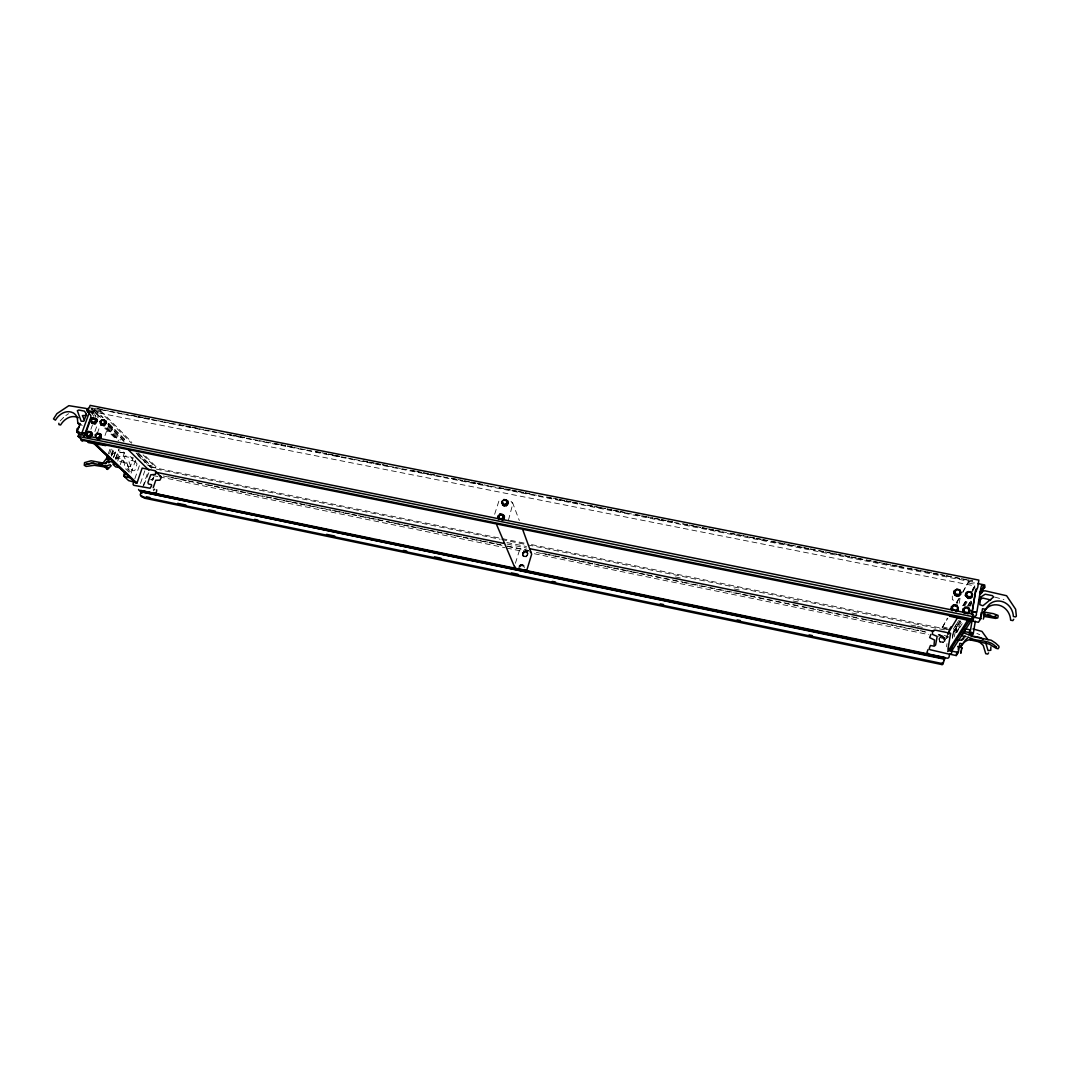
<?xml version="1.0" encoding="UTF-8"?>
<svg xmlns="http://www.w3.org/2000/svg" width="1070" height="1070" viewBox="0 0 1070 1070"><rect width="100%" height="100%" fill="white"/><g stroke="black" fill="none" stroke-linecap="round" stroke-linejoin="round"><path stroke-width="0.75" stroke-dasharray="5 3.75" d="M956.914 632.116L956.687 629.815L953.49 629.173L958.68 620.747M961.221 622.272L955.978 630.671L956.205 632.357M947.98 637.265L947.993 636.329L938.163 634.309M946.789 637.359L946.776 638.308L938.604 636.623M970.771 606.195L971.814 599.936M952.42 637.185L953.223 632.517L960.124 621.376M952.407 638.509L953.477 632.223L956.179 628.678L956.219 626.512L958.305 626.94L958.68 629.361L956.633 632.611M959.977 620.439L953.223 632.517M954.146 631.942L954.199 629.789L956.272 630.203L956.085 632.504L961.448 623.997M960.057 598.357L958.64 606.275M954.159 636.877L956.179 628.678M962.625 592.833L968.591 581.812L974.529 582.976M945.278 639.325L944.89 641.264L941.52 642.682L939.754 641.732L939.166 638.188L939.821 641.625L943.553 642.388M947.726 632.611L947.11 636.543L938.925 634.871M946.482 646.788L947.03 643.618M956.633 606.382L957.409 601.781L952.353 599.668L952.287 595.803M949.438 629.481L942.068 627.983L947.191 618.46M524.313 567.849L523.805 565.268M527.523 555.504L527.911 553.685L526.132 556.667L522.735 555.852M518.616 567.448L520.461 564.586L522.32 564.532M522.508 552.575L522.789 555.985M515.392 563.302L519.498 550.247L530.131 551.772M508.451 520.127L512.771 503.903L511.072 501.268M494.648 514.255L499.342 499.663M137.027 453.667L149.853 466.507L155.779 467.71L156.086 466.787L144.557 455.111M153.919 476.899L152.154 479.721M97.276 433.537L99.657 426.729M140.464 483.413L144.798 470.853M142.791 486.997L148.008 471.87M143.835 485.392L148.81 472.672M151.458 468.112L151.779 467.189L500.399 538.263M134.86 478.731L139.969 464.032M131.088 473.167L135.73 459.846M113.794 456.903L116.362 449.587M120.241 464.661L124.347 452.998L122.408 451.112M111.842 455.419L114.049 449.132M115.801 458.455L118.904 449.641M116.871 459.485L119.96 450.684M117.74 461.023L120.816 452.289L124.347 452.998M108.257 453.947L110.357 448.036M109.608 453.854L111.695 447.982M111.106 454.683L113.193 448.798M111.32 456.154L113.928 448.771M104.994 435.53L106.398 431.584L110.865 431.504L112.457 429.311L112.256 427.599L108.123 423.452M94.909 431.544L97.022 425.673M92.287 414.946L93.892 410.505L100.353 411.776L131.53 443.234M93.384 416.324L93.919 414.866L95.698 415.213L95.257 416.444M90.91 429.284L92.488 424.897M100.353 411.776L100.714 410.76L90.896 408.793L100.607 418.209M113.474 457.692L116.269 449.935M115.373 459.271L119.064 448.999M92.127 408.044L974.302 582.388M956.246 602.958L959.536 597.314M962.826 591.683L968.591 581.812M942.068 627.983L947.833 618.139M956.874 602.678L959.335 598.451M939.059 639.753L939.406 639.164L940.008 642.147L942.643 642.682L944.676 640.234L943.727 637.84L941.092 637.305L939.059 639.753L940.008 642.147M941.092 637.305L940.744 637.907L943.365 638.442L944.315 640.836L944.676 640.234M962.839 605.66L966.237 600.029M972.175 590.185L975.572 584.554M942.643 642.682L942.991 642.094L940.356 641.545M962.933 605.821L966.37 600.216M972.269 590.359L975.666 584.822M963.883 605.647L967.28 600.043M972.376 591.63L976.616 584.608M964.498 606.275L967.962 600.564M946.776 638.308L947.993 636.329M953.41 628.999L958.6 620.573M967.226 606.529L970.691 600.912M968.189 605.299L970.771 601.086M968.631 606.436L972.095 600.832M969.634 606.048L971.359 603.266M953.731 632.316L960.646 621.162M959.536 627.929L963.053 622.352M60.187 420.885L64.468 416.524M522.708 553.591L524.394 551.866L526.748 552.347L527.015 553.043L524.661 552.561L522.976 554.287L522.708 553.591L523.631 556.494L525.985 556.975L527.67 555.25L526.748 552.347M523.631 556.494L523.364 555.811L525.718 556.293L527.416 554.568L527.67 555.25M519.258 566.779L520.956 565.04L523.31 565.522L524.246 568.424M519.538 567.448L521.224 565.709L523.578 566.19M153.385 490.903L155.07 489.271M153.492 477.755L151.806 479.373L152.555 480.122L154.24 478.504M939.166 638.188L940.637 636.837M522.561 552.695L525.704 551.224L527.296 552.227M519.124 565.869L520.515 564.706M147.085 464.915L156.086 466.787M152.007 479.574L153.371 478.491M153.17 489.926L154.548 488.829M111.347 454.549L116.349 451.674L126.354 453.145M115.747 458.762L120.709 455.9L133.616 457.973M65.845 415.561L68.587 413.662M523.952 551.545L525.758 551.358M524.273 556.721L526.079 556.547M940.57 636.944L942.603 636.65M115.279 457.264L120.482 458.455A10.66 9.229 -38.7 0 1 124.521 464.674L124.856 468.138L129.189 472.271L131.369 472.713L127.062 468.593M119.666 461.451L124.829 462.641A10.58 9.175 -38.8 0 1 128.841 468.82L129.189 472.271M97.223 408.499L102.145 409.476M131.663 415.28L136.585 416.257M138.217 416.578L143.139 417.541M144.784 417.862L149.693 418.838M179.212 424.643L184.134 425.619M185.779 425.94L190.687 426.903M192.333 427.224L197.254 428.201M226.773 434.005L231.682 434.968M233.327 435.303L238.249 436.266M239.881 436.587L244.803 437.563M274.321 443.368L279.243 444.331M280.875 444.652L285.797 445.628M287.442 445.949L292.351 446.912M315.316 451.433L320.238 452.409M321.869 452.73L326.791 453.693M328.436 454.014L333.345 454.991M334.99 455.312L339.912 456.275M362.864 460.795L367.786 461.772M369.431 462.093L374.339 463.056M375.985 463.377L380.907 464.353M382.538 464.674L387.46 465.637M410.425 470.158L415.334 471.121M416.979 471.455L421.901 472.418M423.533 472.739L428.455 473.716M430.1 474.037L435.022 475M451.42 478.223L456.328 479.199M457.973 479.52L462.895 480.483M464.527 480.805L469.449 481.781M471.094 482.102L476.016 483.065M477.648 483.399L482.57 484.362M498.968 487.586L503.89 488.562M505.521 488.883L510.443 489.846M512.089 490.167L516.997 491.143M518.642 491.464L523.564 492.427M525.196 492.748L530.118 493.725M546.516 496.948L551.438 497.924M553.083 498.245L557.992 499.208M559.637 499.529L564.559 500.506M566.19 500.827L571.112 501.79M572.758 502.111L577.68 503.087M587.51 505.027L592.432 505.99M594.077 506.311L598.986 507.274M600.631 507.608L605.553 508.571M607.185 508.892L612.107 509.868M613.752 510.189L618.674 511.152M620.306 511.473L625.228 512.45M635.072 514.376L639.98 515.352M641.625 515.673L646.547 516.636M648.179 516.957L653.101 517.933M654.746 518.255L659.668 519.217M661.3 519.552L666.222 520.515M667.867 520.836L672.776 521.799M682.62 523.738L687.542 524.715M689.174 525.036L694.096 525.999M695.741 526.32L700.663 527.296M702.294 527.617L707.216 528.58M708.848 528.901L713.77 529.877M715.415 530.198L720.337 531.161M730.168 533.101L735.09 534.077M736.735 534.398L741.644 535.361M743.289 535.682L748.211 536.659M749.843 536.98L754.765 537.942M756.41 538.263L761.332 539.24M762.964 539.561L769.531 540.845M771.162 541.179L776.084 542.142M777.729 542.463L782.638 543.426M784.283 543.761L789.205 544.724M790.837 545.045L795.759 546.021M797.404 546.342L802.326 547.305M803.958 547.626L808.88 548.602M810.525 548.923L817.079 550.207M818.724 550.528L823.632 551.505M825.278 551.826L830.2 552.789M831.831 553.11L836.753 554.086M838.399 554.407L843.32 555.37M844.952 555.704L849.874 556.667M851.519 556.988L856.428 557.965M858.073 558.286L864.627 559.57M866.272 559.891L871.194 560.867M872.826 561.188L877.748 562.151M879.393 562.472L884.315 563.449M885.947 563.77L890.869 564.733M892.514 565.054L897.422 566.03M899.067 566.351L912.188 568.932M913.82 569.253L918.742 570.23M920.387 570.551L925.296 571.514M926.941 571.835L931.863 572.811M933.495 573.132L938.417 574.095M940.062 574.416L944.984 575.392M946.616 575.713L959.736 578.295M961.382 578.616L966.29 579.579M967.935 579.913L972.857 580.876M97.21 408.727L102.118 409.69M103.763 410.011L108.685 410.987M110.317 411.308L115.239 412.271M116.871 412.592L121.793 413.568M123.424 413.889L136.545 416.471M138.177 416.792L143.099 417.755M144.731 418.089L149.653 419.052M151.298 419.373L156.207 420.336M157.852 420.67L162.76 421.633M164.405 421.954L169.327 422.917M170.959 423.252L184.08 425.833M185.712 426.154L190.634 427.117M192.266 427.438L197.188 428.415M198.819 428.736L203.741 429.699M205.386 430.02L210.295 430.996M211.94 431.317L216.849 432.28M218.494 432.601L231.601 435.182M233.247 435.503L238.155 436.48M239.8 436.801L244.722 437.764M246.354 438.085L251.276 439.061M252.908 439.382L257.83 440.345M259.462 440.666L264.384 441.642M266.029 441.963L279.136 444.545M280.781 444.866L285.69 445.842M287.335 446.163L292.244 447.126M293.889 447.447L298.811 448.424M300.443 448.745L305.365 449.708M306.996 450.029L326.671 453.907M328.303 454.228L333.225 455.191M334.856 455.512L339.778 456.489M341.424 456.81L346.332 457.773M347.977 458.094L352.886 459.07M354.531 459.391L374.206 463.256M375.837 463.577L380.76 464.554M382.391 464.875L387.313 465.838M388.945 466.172L393.867 467.135M395.512 467.456L400.421 468.419M402.066 468.754L415.173 471.335M416.818 471.656L421.727 472.619M423.372 472.94L428.281 473.916M429.926 474.237L434.848 475.2M436.48 475.521L441.402 476.498M443.034 476.819L462.708 480.684M464.34 481.005L469.262 481.981M470.907 482.303L475.816 483.265M477.461 483.586L482.369 484.563M484.014 484.884L488.936 485.847M490.568 486.168L510.243 490.047M511.875 490.368L516.797 491.331M518.428 491.665L523.35 492.628M524.982 492.949L529.904 493.912M531.549 494.246L536.458 495.209M538.103 495.53L557.764 499.409M559.409 499.73L564.318 500.693M565.963 501.014L570.885 501.99M572.517 502.311L577.439 503.274M579.071 503.595L605.299 508.758M606.944 509.079L611.853 510.056M613.498 510.377L618.406 511.34M620.052 511.661L624.974 512.637M626.605 512.958L652.834 518.121M654.465 518.442L659.387 519.405M661.033 519.739L665.941 520.702M667.586 521.023L672.495 521.999M674.14 522.32L700.368 527.483M702 527.804L706.922 528.767M708.554 529.088L713.476 530.065M715.108 530.386L720.03 531.349M721.675 531.67L747.89 536.832M749.535 537.153L754.444 538.13M756.089 538.451L761.011 539.414M762.643 539.748L795.425 546.195M797.07 546.516L801.978 547.492M803.624 547.813L808.532 548.776M810.177 549.097L842.959 555.557M844.591 555.878L849.513 556.841M851.158 557.162L856.067 558.139M857.712 558.46L890.494 564.906M892.126 565.241L897.048 566.204M898.68 566.525L931.462 572.985M933.107 573.306L944.569 575.566M946.214 575.887L972.443 581.05M968.39 582.989L975.251 584.34M90.977 411.402L975.011 585.972M994.752 597.1L1003.941 599.588M108.137 426.301L112.256 427.599M942.255 626.913L948.903 628.264M953.918 630.243L955.978 630.671M502.031 538.598L524.942 543.266M531.496 544.603L947.217 629.361M156.367 469.115L500.131 539.24M501.776 539.574L526.333 544.59M527.965 544.924L945.399 630.083M506.872 542.517L526.507 546.529M675.371 576.944L680.279 577.934M734.261 588.968L739.169 589.971M793.151 601.006L798.059 601.995M852.041 613.03L856.95 614.033M910.931 625.067L915.84 626.057M917.471 626.391L922.38 627.394M127.932 466.279L130.42 466.359L132.774 459.712L130.914 456.877L124.909 455.9L124.173 457.505L126.073 460.127L127.932 466.279L132.239 470.425L134.004 470.787L135.141 469.877L137.04 463.898L131.637 457.452M507.019 544.055L526.641 548.067M168.458 476.698L173.38 477.702M175.012 478.036L179.934 479.039M181.566 479.387L186.474 480.39M188.119 480.724L206.135 484.416M207.767 484.75L212.676 485.753M214.321 486.088L219.23 487.091M220.875 487.425L225.783 488.428M227.415 488.776L232.337 489.779M233.969 490.113L238.877 491.117M240.523 491.451L245.431 492.454M247.076 492.788L251.985 493.805M253.617 494.139L265.092 496.48M266.724 496.814L271.633 497.831M273.278 498.165L278.187 499.168M279.832 499.503L284.74 500.506M286.372 500.84L291.294 501.843M292.926 502.178L297.834 503.194M299.48 503.529L304.388 504.532M306.033 504.866L310.942 505.869M312.574 506.204L330.59 509.895M332.235 510.229L337.144 511.233M338.775 511.567L343.697 512.583M345.329 512.918L350.251 513.921M351.883 514.255L356.791 515.259M358.437 515.593L363.345 516.609M364.99 516.944L369.899 517.947M371.531 518.281L376.453 519.284M378.084 519.619L389.547 521.973M391.192 522.307L396.101 523.31M397.732 523.645L402.654 524.648M404.286 524.982L409.195 525.999M410.84 526.333L415.748 527.336M417.394 527.67L422.302 528.674M423.934 529.008L428.856 530.024M430.488 530.359L435.41 531.362M437.041 531.696L441.95 532.699M443.595 533.034L448.504 534.037M450.149 534.371L455.058 535.388M456.689 535.722L461.611 536.725M463.243 537.06L468.152 538.063M469.797 538.397L474.705 539.414M476.351 539.748L481.259 540.751M482.891 541.086L487.813 542.089M489.445 542.423L494.353 543.426M495.998 543.761L500.907 544.777M507.461 546.115L528.754 550.475M541.848 553.163L546.77 554.166M548.402 554.501L553.31 555.504M554.956 555.838L559.864 556.841M561.509 557.176L566.418 558.192M568.05 558.527L572.972 559.53M574.603 559.864L579.525 560.867M581.157 561.202L586.066 562.205M587.711 562.553L592.619 563.556M594.251 563.89L599.173 564.893M600.805 565.227L605.727 566.231M607.359 566.565L612.267 567.582M613.912 567.916L618.821 568.919M620.466 569.253L625.375 570.256M627.007 570.591L631.929 571.607M633.56 571.942L638.469 572.945M640.114 573.279L645.023 574.282M646.668 574.617L682.687 582M684.332 582.334L741.644 594.064M743.289 594.398L748.197 595.415M749.843 595.749L800.601 606.142M802.246 606.476L807.154 607.479M808.786 607.813L859.558 618.219M861.203 618.554L866.111 619.557M867.743 619.891L872.665 620.894M874.297 621.229L918.515 630.284M920.16 630.618L925.068 631.634M163.255 475.989L501.99 545.379M507.581 546.395L528.861 550.756M536.364 552.414L925.831 632.183M938.684 635.486L948.087 637.412M152.997 475.535L157.905 476.538M159.55 476.872L504.88 547.693M506.525 548.027L527.791 552.387M534.345 553.725L928.773 634.617M150.442 479.694L152.555 480.122M976.87 633.44L979.719 634.644M942.536 636.77L944.382 637.6L945.211 639.432M522.267 564.398L523.859 565.401M135.903 461.651L129.978 460.02L128.614 460.622L132.239 470.425M80.17 423.68L82.176 425.606M122.582 460.18L126.915 464.367M104.713 428.094L115.547 438.633M88.97 409.944L95.31 416.243M107.067 427.933L118.823 439.609M89.332 411.081L91.672 413.394M106.839 428.455L118.516 440.051M105.676 427.786L118.596 440.599M90.763 410.305L98.266 417.768M107.642 427.117L120.549 439.957M90.656 407.429L99.965 416.752M108.11 424.91L124.414 441.214M136.05 452.864L151.191 468.005M108.458 426.328L124.013 441.602M137.856 455.459L145.065 462.641M94.508 409.502L103.028 417.795M108.485 423.533L126.313 441.161M137.95 452.837L150.75 465.691M93.892 410.505L100.888 417.501M107.883 424.496L124.214 440.84M94.789 409.422L102.934 417.594M108.752 423.439L126.22 440.974M139.02 453.827L150.656 465.517M143.072 454.884L155.779 467.71M100.714 410.76L131.864 442.271M527.242 552.093L527.965 553.805M520.956 565.04L521.224 565.709M524.394 551.866L524.661 552.561M525.718 556.293L525.985 556.975M512.436 502.271L519.324 520.608"/><path stroke-width="1.5" d="M981.15 612.669L980.789 615.986M970.771 619.784L970.784 620.827L973.392 614.274L78.819 434.273L78.07 436.333L81.119 439.181L971.547 618.928M975.332 611.866L973.125 612.281L972.269 610.769L972.844 612.107L976.87 612.013L980.856 587.938L981.618 585.437L983.932 585.892L984.186 587.751L979.812 594.719M960.873 651.082L960.82 653.275L962.01 647.551L961.301 649.102M141.762 491.411L141.842 493.457M972.911 618.393L971.333 620.841L978.435 622.272L980.869 618.62L982.501 608.71L985.51 609.311L988.145 605.74A13.428 12.171 21.7 0 1 997.12 601.019C1006.121 600.417 1012.969 607.934 1013.37 616.494L1015.591 616.922L1016.366 616.146L1015.631 609.231L1006.602 595.736L985.055 590.8L983.049 591.095L981.163 593.609L980.749 590.988M968.484 634.925C973.192 636.222 975.011 632.678 969.38 631.674L970.53 629.936L972.108 620.439M973.66 617.457L973.312 619.53A2.1 1.913 21.4 0 1 970.945 621.015L949.531 616.146M973.245 633.855L975.318 621.255M958.292 649.958L958.386 647.016M949.745 654.198L956.246 655.549L958.305 652.473L959.843 643.324L962.585 643.886L960.499 647.029L957.784 646.467M969.487 612.535L969.915 610.368L968.885 608.469L966.892 607.412L964.618 607.76M972.108 596.833L972.536 594.666M971.68 614.327L975.8 589.503M971.894 613.966L975.452 592.526L977.739 587.443L978.836 580.101L90.161 405.383L87.446 411.522L90.803 415.374L90.91 417.113L83.808 436.774M949.424 654.907L949.103 656.806A1.899 1.752 23.5 0 1 946.95 658.157L928.92 654.399L926.954 652.259L928.105 649.503M957.851 610.208L958.279 608.028L957.262 606.128L955.283 605.085L953.009 605.433M960.512 594.519L960.94 592.365L959.924 590.48L957.944 589.436L955.67 589.784M952.287 647.952L951.752 651.122L958.305 652.473M962.692 611.171L963.12 609.004M965.769 593.315L965.341 595.482L968.35 598.424L970.543 598.21L972.189 596.685M956.246 655.549L956.754 652.526M951.083 608.843L951.511 606.677M953.758 593.181L954.186 591.028M944.382 659.187L140.397 491.625L140.785 490.501L944.877 657.448L944.649 658.759L943.098 663.721L141.467 496.574L141.721 495.825L144.182 498.125L942.108 664.617L942.483 662.45M943.098 663.721L943.245 662.852L942.108 664.617M948.635 634.216L949.438 629.481L951.136 626.686M934.03 644.715L934.538 640.02L929.643 637.6L930.913 634.376M86.563 464.42L86.71 463.725L85.908 464.527L91.351 463.042L106.452 465.918L110.357 464.701M975.479 591.469L976.054 589.142M944.422 658.144L943.86 660.31M1013.731 619.303L1012.835 620.6L1010.642 620.185C1010.24 611.692 1003.459 604.229 994.538 604.831A13.308 12.064 21.8 0 0 985.644 609.512L983.036 613.043L985.51 609.311M988.586 652.901L987.757 654.091L985.751 653.703L983.25 645.437L978.702 641.318M504.411 516.944L502.418 520.261M508.277 502.472L506.297 505.789L504.237 505.829L502.606 505.053L502.311 501.295M497.991 517.773L500.038 514.616L503.729 515.352M501.87 503.315L502.365 501.455M102.198 464.032L107.522 457.238M58.85 423.292L58.93 424.616L60.615 424.977C64.133 419.025 71.356 414.264 78.284 417.755M153.237 487.733L155.752 480.269L159.871 480.203L161.396 477.34L154.856 470.693L142.149 468.098L137.388 481.861L136.251 482.717L128.627 480.604L124.28 476.524L125.671 472.552M983.985 615.183L984.815 613.404L983.33 619.102M140.999 492.187L140.237 494.955L141.467 496.574M108.618 462.708L107.013 461.371L109.02 460.568L106.692 458.375L107.736 455.419M100.968 421.513L101.035 425.017L104.325 425.673L106.465 422.744L105.769 420.978M100.526 423.412L101.142 421.687M106.291 422.57L104.151 425.499L100.861 424.843M84.797 435.717L91.244 417.835M86.402 434.835L88.556 431.892M86.59 435.008L87.218 433.27M92.354 434.166L90.201 437.108M97.169 420.764L95.029 423.68L91.752 423.038M80.13 435.022L77.093 432.173L80.17 423.68L77.816 423.198L77.495 419.493A11.516 9.804 -38 0 0 73.228 412.873C66.246 409.355 58.957 414.157 55.413 420.149L53.5 418.932L56.924 413.635L68.868 405.664L86.015 408.432L87.299 409.315L87.553 411.937L88.436 411.415M81.28 434.647L82.47 432.534M89.532 411.843L82.122 432.32L84.878 433.671L85.867 432.735M83.072 440.479L82.096 441.188L81.119 439.181M88.262 409.235L87.031 410.599L88.114 408.245M957.837 651.764L957.329 652.031M979.826 618.915L980.267 617.965M954.467 592.084L956.754 589.303L959.696 589.891L960.352 593.261L958.479 595.308L955.537 594.719L954.467 592.084L956.754 589.303M955.537 594.719L954.881 591.362M959.696 589.891L960.352 593.261M124.869 471.937L123.759 475.093L124.856 476.845M958.479 595.308L960.766 592.526L959.843 590.613L957.864 589.583M952.206 607.051L952.862 610.408L952.206 607.051L954.079 604.978L957.035 605.58L957.69 608.937M951.792 607.747L954.079 604.978M957.035 605.58L956.62 606.275L953.664 605.687M966.049 594.385L968.35 591.603L971.306 592.191L971.948 595.562L970.075 597.622L967.133 597.033L966.049 594.385L968.35 591.603M967.133 597.033L966.477 593.663M948.007 633.386L957.556 617.698M971.306 592.191L971.948 595.562M970.075 597.622L972.389 594.84M963.401 610.087L963.843 609.378L964.485 612.736L967.441 613.337L969.768 610.569L968.671 607.907L965.715 607.319L963.401 610.087L964.485 612.736M965.287 608.014L965.715 607.319M979.558 592.887L983.932 585.892M968.671 607.907L969.326 611.264L969.768 610.569M967.441 613.337L967.882 612.642L964.926 612.04M947.712 651.577L967.454 620.56M949.759 650.64L969.808 619.851M951.284 651.603L971.573 620.199M111.267 465.664L107.575 469.436L103.522 465.878M105.422 463.551L106.826 461.491M960.499 647.029L965.02 640.596A12.305 11.235 23.5 0 1 967.427 638.295M85.854 432.788L84.61 433.724L83.246 432.695M133.977 481.674L133.188 483.56A1.658 1.444 -38.9 0 0 134.165 485.379L150.081 488.228L151.632 485.767L151.445 484.67L148.449 483.974L147.927 482.597L149.198 478.758L150.843 474.759L155.431 474.411L155.886 471.348M498.954 518.361L501.576 518.896L503.462 516.97L502.739 514.536L500.131 514.001L498.232 515.927L499.302 519.164L498.232 515.927M502.739 514.536L503.796 517.773L501.91 519.699L501.576 518.896M506.618 500.051L507.661 503.301L505.776 505.214L503.181 504.692L502.124 501.442L504.01 499.543L506.939 500.88M502.846 503.876L505.455 504.385L507.34 502.485L507.661 503.301M86.576 435.37L88.89 435.838L90.776 434.059L90.348 431.798L88.034 431.344L86.148 433.123L86.576 435.37L89.826 436.72L91.712 434.942L90.348 431.798M100.54 423.76L102.867 424.228L104.74 422.449L104.298 420.202L101.984 419.748L100.099 421.526L100.54 423.76L103.777 425.124L105.649 423.345L104.298 420.202L102.479 420.323M95.283 434.955L97.169 433.176L99.497 433.631L100.861 436.774L98.975 438.566L95.725 437.215L95.283 434.955L96.206 435.838M98.052 437.683L99.938 435.891L99.497 433.631M90.977 419.707L92.863 417.929L96.099 419.293L96.541 421.526L94.655 423.305L91.418 421.941L90.977 419.707L92.341 422.851M91.418 421.941L93.732 422.409L95.618 420.63L95.176 418.397M958.947 595.896L960.592 594.385M965.675 593.462L967.333 591.937M951.431 606.81L953.089 605.299M956.286 611.585L957.944 610.06M963.04 609.138L964.699 607.626M967.909 613.926L969.567 612.401M954.106 591.162L955.751 589.65M78.979 431.879L77.067 432.333L76.692 430.782L77.027 428.829L78.939 427.171M502.365 520.114L503.916 518.816M506.23 505.628L507.782 504.344M965.02 636.115L961.194 640.114L957.984 640.168M961.997 640.061L963.829 638.563M90.388 437.269L92.528 434.34L90.388 431.691M99.523 439.115L101.048 437.911L101.155 434.554L97.678 433.724M91.859 419.707L95.203 418.303L96.835 419.333M979.384 599.802L982.728 598.063L990.713 599.949M93.959 463.123L86.857 464.206M995.127 615.865L996.665 615.544M105.836 445.655L88.756 442.672A1.792 1.538 -38.2 0 1 87.66 441.589M93.558 418.691L95.39 418.477M102.653 420.497L104.499 420.283M97.851 433.898L99.697 433.698M97.504 439.155L100.874 437.737L100.981 434.393M503.85 500.011L507.595 500.907M503.916 500.171L505.909 499.957M967.24 592.084L969.527 591.737M959.028 595.763L956.754 596.11L954.774 595.067L953.838 593.034M970.624 598.077L968.43 598.277L965.421 595.348M968.256 634.296C975.88 634.724 966.451 630.979 964.003 631.995L965.942 628.999L970.53 629.936M112.831 463.939L115.319 463.885M973.513 639.753L971.078 639.472A12.198 11.155 23.6 0 0 962.906 643.765M98.801 463.858L102.038 464.353M108.204 467.496L94.414 465.303L86.188 466.426L84.276 465.316L84.543 462.641L91.137 460.769L106.157 463.618M983.557 612.013L993.388 613.658L998.002 615.384L998.109 616.481L997.748 617.952L995.555 618.406L984.44 616.44M983.504 614.541L995.996 617.23M977.9 583.605L984.708 584.942L984.975 587.47L984.186 587.751M86.643 415.494L82.377 415.588L84.236 419.507M105.208 421.112L101.984 419.748M955.951 593.997L958.894 594.586M967.561 596.311L970.517 596.899M88.97 432.226L91.284 432.695M503.074 515.339L500.131 514.001M77.093 432.173L82.738 433.31M953.276 609.699L956.232 610.301L955.818 610.997L958.105 608.228L957.182 606.262L955.202 605.219M78.07 436.333L972.991 616.694M973.7 617.176L980.869 618.62M80.812 439.997L971.386 619.891M972.964 628.946L981.966 631.407L987.971 639.78M106.692 458.375L110.277 459.11M971.707 636.249L991.235 640.248L995.501 643.043L998.939 646.267L998.965 647.47L998.096 648.768L996.223 648.366L989.228 644.113L970.049 639.86M966.103 636.663L961.582 635.74L963.481 632.798L967.253 634.216M114.249 462.869C113.367 462.253 107.361 460.461 109.381 462.548M155.498 472.164L503.743 543.386M529.904 548.736L933.749 631.313M119.225 467.577L115.694 466.854L113.407 464.714M124.28 476.524L129.55 477.608M517.666 568.999L526.814 570.23L531.67 554.18L522.762 529.77M200.277 503.301L140.785 490.501M203.554 503.97L236.269 510.764M239.546 511.447L339.324 532.178M342.601 532.86L370.407 538.625M378.593 540.323L478.37 561.054M481.647 561.737L509.454 567.515M512.731 568.183L540.537 573.961M543.814 574.643L648.5 596.391M651.777 597.073L679.584 602.838M687.769 604.55L710.667 609.298M713.944 609.98L787.56 625.268M790.824 625.95L818.63 631.728M826.816 633.427L849.714 638.175M852.991 638.857L880.797 644.635M884.074 645.317L926.607 654.144M929.87 654.827L942.964 657.542M140.397 491.625L944.649 658.759M146.63 496.854L149.894 497.537M177.7 503.328L185.886 505.027M208.784 509.801L215.324 511.166M254.593 519.351L257.857 520.033M326.564 534.345L334.736 536.043M403.443 550.368L406.707 551.05M434.527 556.841L441.067 558.206M511.406 572.865L517.947 574.229M552.294 581.385L555.571 582.067M660.257 603.881L663.534 604.563M737.136 619.904L740.413 620.587M809.107 634.898L812.384 635.58M987.436 614.554L990.686 615.237M954.855 594.933L956.834 595.963M966.812 607.546L969.821 610.502M967.788 636.931C976.482 642.522 989.523 638.536 996.437 647.404L996.304 646.588M502.539 504.893L504.237 505.829M104.325 420.109L105.943 421.152M90.562 431.865L92.02 432.721M86.911 436.44L88.369 437.309M983.103 639.459L979.866 637.466L973.259 636.262A12.305 11.235 23.5 0 0 970.945 636.663M160.085 475.936L161.102 476.591M976.335 612.067L976.428 614.742A2.113 1.926 21.1 0 1 974.034 616.24M530.131 551.772L531.375 552.682M496.761 524.955L514.911 567.755L516.141 568.692M86.148 433.123L87.085 434.005M88.89 435.838L89.826 436.72M90.776 434.059L91.712 434.942M94.494 443.675L136.144 483.159M92.849 442.498L134.606 482.035M95.578 443.823L137.161 483.292M99.938 435.891L100.861 436.774M77.816 423.198L79.835 425.124M97.169 433.176L98.092 434.059M93.732 422.409L94.655 423.305M92.863 417.929L93.785 418.838M95.618 420.63L96.541 421.526M100.099 421.526L101.021 422.423M102.867 424.228L103.777 425.124M104.74 422.449L105.649 423.345M129.029 450.47L148.877 470.171M971.506 592.78L972.443 594.813M962.786 611.037L963.803 612.949M951.163 608.71L952.099 610.743M985.537 642.267L988.051 650.6L990.793 650.279L990.847 646.949M507.541 500.747L508.344 502.632M504.478 517.104L503.676 515.205L499.971 514.456L497.924 517.612L498.727 519.525M503.462 516.97L503.796 517.773M502.124 501.442L503.181 504.692M504.01 499.543L504.344 500.372M505.455 504.385L505.776 505.214M96.661 419.159L97.343 420.938L95.203 423.854L91.926 423.212L91.244 421.433M106.679 468.178L106.88 468.981M514.616 566.257L514.911 567.755M156.728 489.806L156.394 492.414L154.08 493.497L139.595 490.488A1.645 1.444 -39 0 1 138.578 489.471M86.429 414.17L83.821 421.272L81.146 421.205L77.348 410.693L78.832 410.024L84.463 411.147L86.429 414.17M980.722 597.06L979.772 604.644L982.889 605.794L993.682 596.953L992.371 595.629L985.202 594.211L980.722 597.06M951.992 650.934L951.658 652.861A1.926 1.766 23.3 0 1 949.491 654.211L929.883 649.664L929.282 648.273L930.432 645.491L934.204 646.186L935.608 645.049L937.159 636.382L932.532 634.416L932.492 630.832L934.792 630.043L950.628 633.279L947.926 649.196L948.689 650.587L951.992 650.934"/></g></svg>
